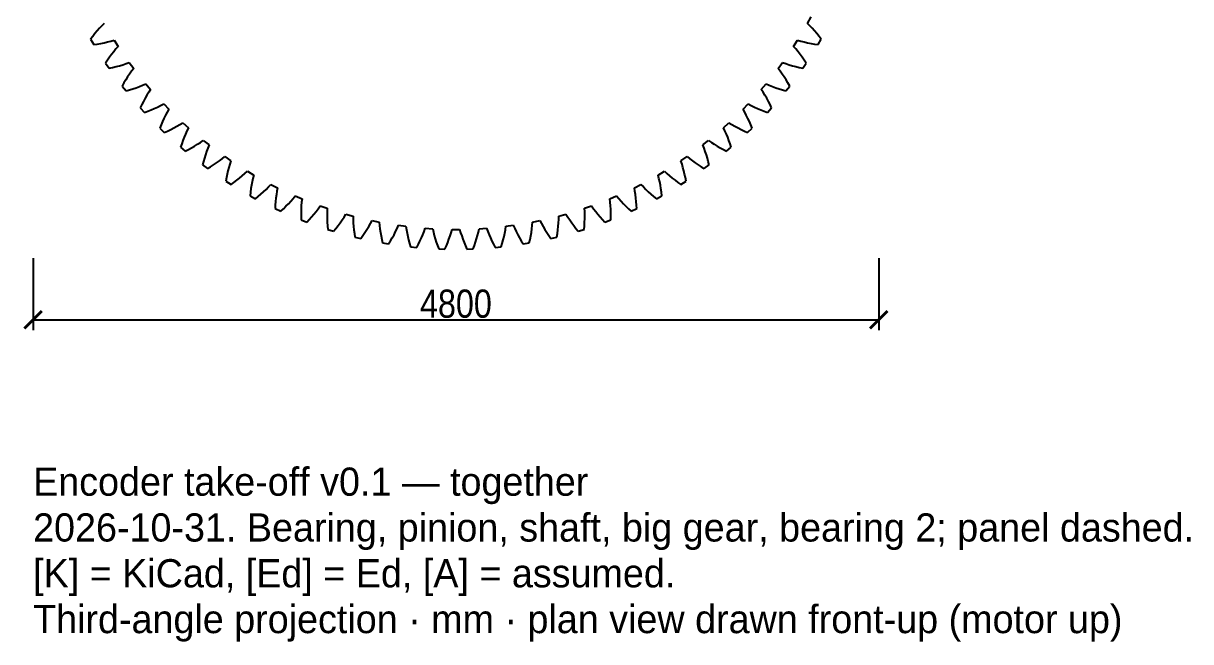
# Model space of a CAD drawing. Header units: millimetres. Extents: x -30 to 165, y -46 to 88.
# Drawn here: x -24.6 to 41.7, y -46.3 to -11.2 of the extents above; entities that cross this region are included whole.
import ezdxf

# ---------------------------------------------------------------- set-up
doc = ezdxf.new("R2010")
doc.units = ezdxf.units.MM
doc.linetypes.add('DASHED', pattern=[1.524, 1.27, -0.254])
for name, color, linetype in [('DIMS', 3, 'CONTINUOUS'), ('HIDDEN', 8, 'DASHED'), ('TEXT', 7, 'CONTINUOUS'), ('VISIBLE', 7, 'CONTINUOUS')]:
    doc.layers.add(name, color=color, linetype=linetype)
doc.styles.add('OpenSansCondensed-Light', font='OpenSansCondensed-Light.ttf')
doc.dimstyles.new('EZDXF', dxfattribs={"dimtxt": 0.25, "dimasz": 0.175, "dimexe": 0.375, "dimexo": 0.125, "dimgap": 0.1, "dimtad": 1, "dimlfac": 100, "dimzin": 12, "dimdsep": 46, "dimtxsty": 'OpenSansCondensed-Light', "dimblk": 'ARCHTICK', "dimcen": 2.5, "dimazin": 3, "dimtfac": 0.5, "dimtmove": 2, "dimatfit": 3})

# ---------------------------------------------------------------- blocks, each defined once
blk = doc.blocks.new('_ARCHTICK')
at = {"color": 0, "linetype": 'BYBLOCK', "const_width": 0.15}
blk.add_lwpolyline([(-0.5, -0.5), (0.5, 0.5)], dxfattribs=at)

msp = doc.modelspace()

# ---------------------------------------------------------------- linework, layer by layer
at = {"layer": 'HIDDEN'}
for points in [[(-19.95852, -11.17691), (-20.09575, -11.31546)], [(19.95852, -11.17691), (20.16025, -10.80878)], [(20.09575, -11.31546), (19.95852, -11.17691)], [(-20.61549, -11.91792), (-20.73864, -12.07927)], [(-20.4897, -11.76065), (-20.61549, -11.91792)], [(-20.3612, -11.60766), (-20.4897, -11.76065)], [(-20.22993, -11.45917), (-20.3612, -11.60766)], [(-20.09575, -11.31546), (-20.22993, -11.45917)], [(20.22993, -11.45917), (20.09575, -11.31546)], [(20.3612, -11.60766), (20.22993, -11.45917)], [(20.4897, -11.76065), (20.3612, -11.60766)], [(20.61549, -11.91792), (20.4897, -11.76065)], [(20.73864, -12.07927), (20.61549, -11.91792)], [(-20.73864, -12.07927), (-20.55953, -12.38167)], [(-20.55953, -12.38167), (-20.35885, -12.35121)], [(-20.35885, -12.35121), (-20.16048, -12.31648)], [(-20.16048, -12.31648), (-19.96456, -12.27733)], [(-19.96456, -12.27733), (-19.77125, -12.23357)], [(-19.77125, -12.23357), (-19.58074, -12.18497)], [(-19.58074, -12.18497), (-19.39329, -12.1312)], [(-19.39329, -12.1312), (-19.16741, -12.48503)], [(-19.16741, -12.48503), (-19.29509, -12.63244)], [(19.16741, -12.48503), (19.39329, -12.1312)], [(19.29509, -12.63244), (19.16741, -12.48503)], [(19.39329, -12.1312), (19.58074, -12.18497)], [(19.58074, -12.18497), (19.77125, -12.23357)], [(19.77125, -12.23357), (19.96456, -12.27733)], [(19.96456, -12.27733), (20.16048, -12.31648)], [(20.16048, -12.31648), (20.35885, -12.35121)], [(20.35885, -12.35121), (20.55953, -12.38167)], [(20.55953, -12.38167), (20.73864, -12.07927)], [(-19.65842, -13.10295), (-19.77342, -13.26827)], [(-19.54043, -12.94172), (-19.65842, -13.10295)], [(-19.41937, -12.78479), (-19.54043, -12.94172)], [(-19.29509, -12.63244), (-19.41937, -12.78479)], [(19.41937, -12.78479), (19.29509, -12.63244)], [(19.54043, -12.94172), (19.41937, -12.78479)], [(19.65842, -13.10295), (19.54043, -12.94172)], [(19.77342, -13.26827), (19.65842, -13.10295)], [(-19.77342, -13.26827), (-19.88552, -13.43748)], [(-19.88552, -13.43748), (-19.68661, -13.72725)], [(-19.68661, -13.72725), (-19.48841, -13.68345)], [(-19.48841, -13.68345), (-19.29281, -13.63555)], [(-19.29281, -13.63555), (-19.09994, -13.5834)], [(-19.09994, -13.5834), (-18.90999, -13.52682)], [(-18.90999, -13.52682), (-18.72315, -13.46561)], [(-18.72315, -13.46561), (-18.5397, -13.39944)], [(-18.5397, -13.39944), (-18.2907, -13.73739)], [(-18.40825, -13.893), (-18.52207, -14.05331)], [(-18.2907, -13.73739), (-18.40825, -13.893)], [(18.2907, -13.73739), (18.5397, -13.39944)], [(18.40825, -13.893), (18.2907, -13.73739)], [(18.52207, -14.05331), (18.40825, -13.893)], [(18.5397, -13.39944), (18.72315, -13.46561)], [(18.72315, -13.46561), (18.90999, -13.52682)], [(18.90999, -13.52682), (19.09994, -13.5834)], [(19.09994, -13.5834), (19.29281, -13.63555)], [(19.29281, -13.63555), (19.48841, -13.68345)], [(19.48841, -13.68345), (19.68661, -13.72725)], [(19.68661, -13.72725), (19.88552, -13.43748)], [(19.88552, -13.43748), (19.77342, -13.26827)], [(-18.84304, -14.55936), (-18.94359, -14.73568)], [(-18.73933, -14.38673), (-18.84304, -14.55936)], [(-18.63238, -14.21797), (-18.73933, -14.38673)], [(-18.52207, -14.05331), (-18.63238, -14.21797)], [(18.63238, -14.21797), (18.52207, -14.05331)], [(18.73933, -14.38673), (18.63238, -14.21797)], [(18.84304, -14.55936), (18.73933, -14.38673)], [(18.94359, -14.73568), (18.84304, -14.55936)], [(-18.94359, -14.73568), (-18.72577, -15.01151)], [(-18.72577, -15.01151), (-18.53094, -14.95458)], [(-18.53094, -14.95458), (-18.33897, -14.89372)], [(-18.33897, -14.89372), (-18.15002, -14.8288)], [(-18.15002, -14.8288), (-17.96426, -14.75966)], [(-17.96426, -14.75966), (-17.78194, -14.6861)], [(-17.78194, -14.6861), (-17.60332, -14.60783)], [(-17.60332, -14.60783), (-17.3323, -14.9284)], [(-17.43919, -15.09151), (-17.54205, -15.25906)], [(-17.3323, -14.9284), (-17.43919, -15.09151)], [(17.3323, -14.9284), (17.60332, -14.60783)], [(17.43919, -15.09151), (17.3323, -14.9284)], [(17.54205, -15.25906), (17.43919, -15.09151)], [(17.60332, -14.60783), (17.78194, -14.6861)], [(17.78194, -14.6861), (17.96426, -14.75966)], [(17.96426, -14.75966), (18.15002, -14.8288)], [(18.15002, -14.8288), (18.33897, -14.89372)], [(18.33897, -14.89372), (18.53094, -14.95458)], [(18.53094, -14.95458), (18.72577, -15.01151)], [(18.72577, -15.01151), (18.94359, -14.73568)], [(-17.82851, -15.78542), (-17.91705, -15.96807)], [(-17.73656, -15.60625), (-17.82851, -15.78542)], [(-17.64112, -15.43073), (-17.73656, -15.60625)], [(-17.54205, -15.25906), (-17.64112, -15.43073)], [(-16.93831, -15.92658), (-16.7613, -15.84101)], [(-16.7613, -15.84101), (-16.58831, -15.75099)], [(-16.58831, -15.75099), (-16.29649, -16.05273)], [(16.29649, -16.05273), (16.58831, -15.75099)], [(16.58831, -15.75099), (16.7613, -15.84101)], [(16.7613, -15.84101), (16.93831, -15.92658)], [(17.64112, -15.43073), (17.54205, -15.25906)], [(17.73656, -15.60625), (17.64112, -15.43073)], [(17.82851, -15.78542), (17.73656, -15.60625)], [(17.91705, -15.96807), (17.82851, -15.78542)], [(-17.91705, -15.96807), (-17.68129, -16.22874)], [(-17.68129, -16.22874), (-17.4907, -16.15891)], [(-17.4907, -16.15891), (-17.30323, -16.08537)], [(-17.30323, -16.08537), (-17.11903, -16.00797)], [(-17.11903, -16.00797), (-16.93831, -15.92658)], [(-16.48368, -16.39667), (-16.57106, -16.57457)], [(-16.39224, -16.22262), (-16.48368, -16.39667)], [(-16.29649, -16.05273), (-16.39224, -16.22262)], [(16.39224, -16.22262), (16.29649, -16.05273)], [(16.48368, -16.39667), (16.39224, -16.22262)], [(16.57106, -16.57457), (16.48368, -16.39667)], [(16.93831, -15.92658), (17.11903, -16.00797)], [(17.11903, -16.00797), (17.30323, -16.08537)], [(17.30323, -16.08537), (17.4907, -16.15891)], [(17.4907, -16.15891), (17.68129, -16.22874)], [(17.68129, -16.22874), (17.91705, -15.96807)], [(-16.73434, -16.94098), (-16.81049, -17.12914)], [(-16.81049, -17.12914), (-16.55785, -17.37348)], [(-16.65457, -16.75607), (-16.73434, -16.94098)], [(-16.57106, -16.57457), (-16.65457, -16.75607)], [(-16.37235, -17.29108), (-16.1902, -17.20517)], [(-16.1902, -17.20517), (-16.01159, -17.11565)], [(-16.01159, -17.11565), (-15.83671, -17.02237)], [(-15.83671, -17.02237), (-15.66581, -16.92517)], [(-15.66581, -16.92517), (-15.49922, -16.82379)], [(-15.49922, -16.82379), (-15.18789, -17.10537)], [(-15.18789, -17.10537), (-15.27209, -17.28127)], [(15.18789, -17.10537), (15.49922, -16.82379)], [(15.27209, -17.28127), (15.18789, -17.10537)], [(15.49922, -16.82379), (15.66581, -16.92517)], [(15.66581, -16.92517), (15.83671, -17.02237)], [(15.83671, -17.02237), (16.01159, -17.11565)], [(16.01159, -17.11565), (16.1902, -17.20517)], [(16.1902, -17.20517), (16.37235, -17.29108)], [(16.55785, -17.37348), (16.81049, -17.12914)], [(16.65457, -16.75607), (16.57106, -16.57457)], [(16.73434, -16.94098), (16.65457, -16.75607)], [(16.81049, -17.12914), (16.73434, -16.94098)], [(-16.55785, -17.37348), (-16.37235, -17.29108)], [(-15.4982, -17.83106), (-15.56544, -18.02088)], [(-15.427, -17.64438), (-15.4982, -17.83106)], [(-15.3517, -17.46104), (-15.427, -17.64438)], [(-15.27209, -17.28127), (-15.3517, -17.46104)], [(-14.50035, -17.93373), (-14.3409, -17.82145)], [(-14.3409, -17.82145), (-14.01146, -18.08161)], [(14.01146, -18.08161), (14.3409, -17.82145)], [(14.3409, -17.82145), (14.50035, -17.93373)], [(15.3517, -17.46104), (15.27209, -17.28127)], [(15.427, -17.64438), (15.3517, -17.46104)], [(15.4982, -17.83106), (15.427, -17.64438)], [(15.56544, -18.02088), (15.4982, -17.83106)], [(16.37235, -17.29108), (16.55785, -17.37348)], [(-15.56544, -18.02088), (-15.62885, -18.2137)], [(-15.62885, -18.2137), (-15.36045, -18.44062)], [(-15.36045, -18.44062), (-15.18087, -18.34602)], [(-15.18087, -18.34602), (-15.00487, -18.24814)], [(-15.00487, -18.24814), (-14.83263, -18.14688)], [(-14.83263, -18.14688), (-14.66437, -18.04214)], [(-14.66437, -18.04214), (-14.50035, -17.93373)], [(-14.15115, -18.44743), (-14.21404, -18.63539)], [(-14.08372, -18.26274), (-14.15115, -18.44743)], [(-14.01146, -18.08161), (-14.08372, -18.26274)], [(14.08372, -18.26274), (14.01146, -18.08161)], [(14.15115, -18.44743), (14.08372, -18.26274)], [(14.21404, -18.63539), (14.15115, -18.44743)], [(14.50035, -17.93373), (14.66437, -18.04214)], [(14.66437, -18.04214), (14.83263, -18.14688)], [(14.83263, -18.14688), (15.00487, -18.24814)], [(15.00487, -18.24814), (15.18087, -18.34602)], [(15.18087, -18.34602), (15.36045, -18.44062)], [(15.36045, -18.44062), (15.62885, -18.2137)], [(15.62885, -18.2137), (15.56544, -18.02088)], [(-14.32702, -19.0203), (-14.37741, -19.21692)], [(-14.2726, -18.8264), (-14.32702, -19.0203)], [(-14.21404, -18.63539), (-14.2726, -18.8264)], [(-13.92159, -19.31902), (-13.75252, -19.2096)], [(-13.75252, -19.2096), (-13.58743, -19.09707)], [(-13.58743, -19.09707), (-13.42654, -18.98132)], [(-13.42654, -18.98132), (-13.27013, -18.8622)], [(-13.27013, -18.8622), (-13.11853, -18.73952)], [(-13.11853, -18.73952), (-12.77246, -18.97709)], [(-12.83245, -19.16265), (-12.88739, -19.35142)], [(-12.77246, -18.97709), (-12.83245, -19.16265)], [(12.77246, -18.97709), (13.11853, -18.73952)], [(12.83245, -19.16265), (12.77246, -18.97709)], [(12.88739, -19.35142), (12.83245, -19.16265)], [(13.11853, -18.73952), (13.27013, -18.8622)], [(13.27013, -18.8622), (13.42654, -18.98132)], [(13.42654, -18.98132), (13.58743, -19.09707)], [(13.58743, -19.09707), (13.75252, -19.2096)], [(13.75252, -19.2096), (13.92159, -19.31902)], [(14.2726, -18.8264), (14.21404, -18.63539)], [(14.32702, -19.0203), (14.2726, -18.8264)], [(14.37741, -19.21692), (14.32702, -19.0203)], [(-14.37741, -19.21692), (-14.09445, -19.42541)], [(-14.09445, -19.42541), (-13.92159, -19.31902)], [(-12.98327, -19.73767), (-13.02461, -19.93476)], [(-12.93759, -19.54316), (-12.98327, -19.73767)], [(-12.88739, -19.35142), (-12.93759, -19.54316)], [(-12.28155, -19.96196), (-12.12875, -19.83572)], [(-12.12875, -19.83572), (-11.98064, -19.70643)], [(-11.98064, -19.70643), (-11.83758, -19.5739)], [(-11.83758, -19.5739), (-11.4764, -19.78782)], [(-11.4764, -19.78782), (-11.52387, -19.97697)], [(11.4764, -19.78782), (11.83758, -19.5739)], [(11.52387, -19.97697), (11.4764, -19.78782)], [(11.83758, -19.5739), (11.98064, -19.70643)], [(11.98064, -19.70643), (12.12875, -19.83572)], [(12.12875, -19.83572), (12.28155, -19.96196)], [(12.93759, -19.54316), (12.88739, -19.35142)], [(12.98327, -19.73767), (12.93759, -19.54316)], [(13.02461, -19.93476), (12.98327, -19.73767)], [(13.92159, -19.31902), (14.09445, -19.42541)], [(14.09445, -19.42541), (14.37741, -19.21692)], [(-13.02461, -19.93476), (-13.06176, -20.13431)], [(-13.06176, -20.13431), (-12.76551, -20.32343)], [(-12.76551, -20.32343), (-12.60013, -20.20574)], [(-12.60013, -20.20574), (-12.43875, -20.08527)], [(-12.43875, -20.08527), (-12.28155, -19.96196)], [(-11.60336, -20.36366), (-11.63594, -20.56078)], [(-11.56608, -20.16899), (-11.60336, -20.36366)], [(-11.52387, -19.97697), (-11.56608, -20.16899)], [(-10.77678, -20.60154), (-10.63764, -20.46264)], [(-10.63764, -20.46264), (-10.50375, -20.32085)], [(-10.50375, -20.32085), (-10.12909, -20.51017)], [(-10.12909, -20.51017), (-10.16382, -20.70207)], [(10.12909, -20.51017), (10.50375, -20.32085)], [(10.16382, -20.70207), (10.12909, -20.51017)], [(10.50375, -20.32085), (10.63764, -20.46264)], [(10.63764, -20.46264), (10.77678, -20.60154)], [(11.56608, -20.16899), (11.52387, -19.97697)], [(11.60336, -20.36366), (11.56608, -20.16899)], [(11.63594, -20.56078), (11.60336, -20.36366)], [(12.28155, -19.96196), (12.43875, -20.08527)], [(12.43875, -20.08527), (12.60013, -20.20574)], [(12.60013, -20.20574), (12.76551, -20.32343)], [(12.76551, -20.32343), (13.06176, -20.13431)], [(13.06176, -20.13431), (13.02461, -19.93476)], [(-11.66403, -20.76019), (-11.68776, -20.96178)], [(-11.68776, -20.96178), (-11.37954, -21.13069)], [(-11.63594, -20.56078), (-11.66403, -20.76019)], [(-11.37954, -21.13069), (-11.2224, -21.00221)], [(-11.2224, -21.00221), (-11.06942, -20.87124)], [(-11.06942, -20.87124), (-10.92081, -20.7377)], [(-10.92081, -20.7377), (-10.77678, -20.60154)], [(-10.2173, -21.0932), (-10.23665, -21.29206)], [(-10.19311, -20.89648), (-10.2173, -21.0932)], [(-10.16382, -20.70207), (-10.19311, -20.89648)], [(-9.37669, -21.27534), (-9.24713, -21.12746)], [(-9.24713, -21.12746), (-9.12301, -20.97704)], [(-9.12301, -20.97704), (-8.73655, -21.14092)], [(-8.73655, -21.14092), (-8.75838, -21.33471)], [(8.73655, -21.14092), (9.12301, -20.97704)], [(8.75838, -21.33471), (8.73655, -21.14092)], [(9.12301, -20.97704), (9.24713, -21.12746)], [(9.24713, -21.12746), (9.37669, -21.27534)], [(10.19311, -20.89648), (10.16382, -20.70207)], [(10.2173, -21.0932), (10.19311, -20.89648)], [(10.23665, -21.29206), (10.2173, -21.0932)], [(10.77678, -20.60154), (10.92081, -20.7377)], [(10.92081, -20.7377), (11.06942, -20.87124)], [(11.06942, -20.87124), (11.2224, -21.00221)], [(11.2224, -21.00221), (11.37954, -21.13069)], [(11.37954, -21.13069), (11.68776, -20.96178)], [(11.66403, -20.76019), (11.63594, -20.56078)], [(11.68776, -20.96178), (11.66403, -20.76019)], [(-10.25135, -21.4929), (-10.26157, -21.69563)], [(-10.26157, -21.69563), (-9.94276, -21.84357)], [(-10.23665, -21.29206), (-10.25135, -21.4929)], [(-9.94276, -21.84357), (-9.79455, -21.70489)], [(-9.79455, -21.70489), (-9.65066, -21.56398)], [(-9.65066, -21.56398), (-9.51129, -21.42082)], [(-9.51129, -21.42082), (-9.37669, -21.27534)], [(-8.78562, -21.72854), (-8.79164, -21.92824)], [(-8.77462, -21.53064), (-8.78562, -21.72854)], [(-8.75838, -21.33471), (-8.77462, -21.53064)], [(-8.0593, -22.00827), (-7.93471, -21.85413)], [(-7.93471, -21.85413), (-7.81532, -21.69792)], [(-7.81532, -21.69792), (-7.70153, -21.53955)], [(-7.70153, -21.53955), (-7.30498, -21.67724)], [(-7.30498, -21.67724), (-7.31382, -21.87206)], [(7.30498, -21.67724), (7.70153, -21.53955)], [(7.31382, -21.87206), (7.30498, -21.67724)], [(7.70153, -21.53955), (7.81532, -21.69792)], [(7.81532, -21.69792), (7.93471, -21.85413)], [(7.93471, -21.85413), (8.0593, -22.00827)], [(8.77462, -21.53064), (8.75838, -21.33471)], [(8.78562, -21.72854), (8.77462, -21.53064)], [(8.79164, -21.92824), (8.78562, -21.72854)], [(9.37669, -21.27534), (9.51129, -21.42082)], [(9.51129, -21.42082), (9.65066, -21.56398)], [(9.65066, -21.56398), (9.79455, -21.70489)], [(9.79455, -21.70489), (9.94276, -21.84357)], [(9.94276, -21.84357), (10.26157, -21.69563)], [(10.25135, -21.4929), (10.23665, -21.29206)], [(10.26157, -21.69563), (10.25135, -21.4929)], [(-8.79164, -21.92824), (-8.79289, -22.12962)], [(-8.79289, -22.12962), (-8.78955, -22.33257)], [(-8.78955, -22.33257), (-8.46156, -22.45889)], [(-8.46156, -22.45889), (-8.32295, -22.31062)], [(-8.32295, -22.31062), (-8.18879, -22.16042)], [(-8.18879, -22.16042), (-8.0593, -22.00827)], [(-7.31382, -21.87206), (-7.31694, -22.06864)], [(-7.31694, -22.06864), (-7.31469, -22.26683)], [(-7.31469, -22.26683), (-7.30736, -22.46649)], [(-7.30736, -22.46649), (-7.29516, -22.66751)], [(-6.69035, -22.65789), (-6.57131, -22.49743)], [(-6.57131, -22.49743), (-6.4573, -22.3353)], [(-6.4573, -22.3353), (-6.34861, -22.17147)], [(-6.34861, -22.17147), (-6.24564, -22.00585)], [(-6.24564, -22.00585), (-5.84079, -22.11675)], [(-5.84079, -22.11675), (-5.8366, -22.31172)], [(-5.8366, -22.31172), (-5.82657, -22.50808)], [(-5.82657, -22.50808), (-5.8111, -22.70567)], [(-4.85354, -22.546), (-4.76187, -22.37387)], [(-4.76187, -22.37387), (-4.35051, -22.45749)], [(-4.35051, -22.45749), (-4.3333, -22.65174)], [(4.3333, -22.65174), (4.35051, -22.45749)], [(4.35051, -22.45749), (4.76187, -22.37387)], [(4.76187, -22.37387), (4.85354, -22.546)], [(5.8111, -22.70567), (5.82657, -22.50808)], [(5.82657, -22.50808), (5.8366, -22.31172)], [(5.8366, -22.31172), (5.84079, -22.11675)], [(5.84079, -22.11675), (6.24564, -22.00585)], [(6.24564, -22.00585), (6.34861, -22.17147)], [(6.34861, -22.17147), (6.4573, -22.3353)], [(6.4573, -22.3353), (6.57131, -22.49743)], [(6.57131, -22.49743), (6.69035, -22.65789)], [(7.29516, -22.66751), (7.30736, -22.46649)], [(7.30736, -22.46649), (7.31469, -22.26683)], [(7.31694, -22.06864), (7.31382, -21.87206)], [(7.31469, -22.26683), (7.31694, -22.06864)], [(8.0593, -22.00827), (8.18879, -22.16042)], [(8.18879, -22.16042), (8.32295, -22.31062)], [(8.32295, -22.31062), (8.46156, -22.45889)], [(8.46156, -22.45889), (8.78955, -22.33257)], [(8.78955, -22.33257), (8.79289, -22.12962)], [(8.79289, -22.12962), (8.79164, -21.92824)], [(-7.29516, -22.66751), (-7.27827, -22.86978)], [(-7.27827, -22.86978), (-6.94258, -22.97391)], [(-6.94258, -22.97391), (-6.81418, -22.81671)], [(-6.81418, -22.81671), (-6.69035, -22.65789)], [(-5.8111, -22.70567), (-5.79045, -22.9044)], [(-5.79045, -22.9044), (-5.76485, -23.10415)], [(-5.76485, -23.10415), (-5.73448, -23.30484)], [(-5.27497, -23.22089), (-5.16203, -23.05415)], [(-5.16203, -23.05415), (-5.05398, -22.8861)], [(-5.05398, -22.8861), (-4.95104, -22.71673)], [(-4.95104, -22.71673), (-4.85354, -22.546)], [(-4.3333, -22.65174), (-4.31019, -22.84699)], [(-4.31019, -22.84699), (-4.28155, -23.04311)], [(-4.28155, -23.04311), (-4.24767, -23.24001)], [(-3.61066, -23.34746), (-3.51407, -23.17256)], [(-3.51407, -23.17256), (-3.42268, -22.99669)], [(-3.42268, -22.99669), (-3.3368, -22.81983)], [(-3.3368, -22.81983), (-3.25682, -22.64197)], [(-3.25682, -22.64197), (-2.8408, -22.69792)], [(-2.8408, -22.69792), (-2.81066, -22.89059)], [(-2.81066, -22.89059), (-2.77455, -23.08385)], [(-2.77455, -23.08385), (-2.73288, -23.27762)], [(-1.95846, -23.35553), (-1.87902, -23.17395)], [(-1.87902, -23.17395), (-1.80515, -22.99175)], [(-1.80515, -22.99175), (-1.73724, -22.80894)], [(-1.73724, -22.80894), (-1.3184, -22.83698)], [(-1.3184, -22.83698), (-1.27546, -23.0272)], [(-1.27546, -23.0272), (-1.22653, -23.21763)], [(-0.32698, -23.2477), (-0.26544, -23.06097)], [(-0.26544, -23.06097), (-0.20989, -22.87404)], [(-0.20989, -22.87404), (0.20989, -22.87404)], [(0.20989, -22.87404), (0.26544, -23.06097)], [(0.26544, -23.06097), (0.32698, -23.2477)], [(1.22653, -23.21763), (1.27546, -23.0272)], [(1.27546, -23.0272), (1.3184, -22.83698)], [(1.3184, -22.83698), (1.73724, -22.80894)], [(1.73724, -22.80894), (1.80515, -22.99175)], [(1.80515, -22.99175), (1.87902, -23.17395)], [(1.87902, -23.17395), (1.95846, -23.35553)], [(2.73288, -23.27762), (2.77455, -23.08385)], [(2.77455, -23.08385), (2.81066, -22.89059)], [(2.81066, -22.89059), (2.8408, -22.69792)], [(2.8408, -22.69792), (3.25682, -22.64197)], [(3.25682, -22.64197), (3.3368, -22.81983)], [(3.3368, -22.81983), (3.42268, -22.99669)], [(3.42268, -22.99669), (3.51407, -23.17256)], [(3.51407, -23.17256), (3.61066, -23.34746)], [(4.24767, -23.24001), (4.28155, -23.04311)], [(4.28155, -23.04311), (4.31019, -22.84699)], [(4.31019, -22.84699), (4.3333, -22.65174)], [(4.85354, -22.546), (4.95104, -22.71673)], [(4.95104, -22.71673), (5.05398, -22.8861)], [(5.05398, -22.8861), (5.16203, -23.05415)], [(5.16203, -23.05415), (5.27497, -23.22089)], [(5.73448, -23.30484), (5.76485, -23.10415)], [(5.76485, -23.10415), (5.79045, -22.9044)], [(5.79045, -22.9044), (5.8111, -22.70567)], [(6.69035, -22.65789), (6.81418, -22.81671)], [(6.81418, -22.81671), (6.94258, -22.97391)], [(6.94258, -22.97391), (7.27827, -22.86978)], [(7.27827, -22.86978), (7.29516, -22.66751)], [(-5.73448, -23.30484), (-5.39259, -23.38632)], [(-5.39259, -23.38632), (-5.27497, -23.22089)], [(-4.24767, -23.24001), (-4.20879, -23.4376)], [(-4.20879, -23.4376), (-4.16508, -23.63582)], [(-4.16508, -23.63582), (-3.81851, -23.69428)], [(-3.81851, -23.69428), (-3.71221, -23.52137)], [(-3.71221, -23.52137), (-3.61066, -23.34746)], [(-2.73288, -23.27762), (-2.68592, -23.47182)], [(-2.68592, -23.47182), (-2.63393, -23.66638)], [(-2.63393, -23.66638), (-2.57708, -23.86124)], [(-2.22738, -23.89642), (-2.13286, -23.71679)], [(-2.13286, -23.71679), (-2.04316, -23.53649)], [(-2.04316, -23.53649), (-1.95846, -23.35553)], [(-1.22653, -23.21763), (-1.172, -23.40818)], [(-1.172, -23.40818), (-1.11218, -23.59881)], [(-1.11218, -23.59881), (-1.04731, -23.78946)], [(-1.04731, -23.78946), (-0.97757, -23.98008)], [(-0.6263, -23.99183), (-0.54399, -23.80629)], [(-0.54399, -23.80629), (-0.46653, -23.62039)], [(-0.46653, -23.62039), (-0.39411, -23.43419)], [(-0.39411, -23.43419), (-0.32698, -23.2477)], [(0.32698, -23.2477), (0.39411, -23.43419)], [(0.39411, -23.43419), (0.46653, -23.62039)], [(0.46653, -23.62039), (0.54399, -23.80629)], [(0.54399, -23.80629), (0.6263, -23.99183)], [(0.97757, -23.98008), (1.04731, -23.78946)], [(1.04731, -23.78946), (1.11218, -23.59881)], [(1.11218, -23.59881), (1.172, -23.40818)], [(1.172, -23.40818), (1.22653, -23.21763)], [(1.95846, -23.35553), (2.04316, -23.53649)], [(2.04316, -23.53649), (2.13286, -23.71679)], [(2.13286, -23.71679), (2.22738, -23.89642)], [(2.57708, -23.86124), (2.63393, -23.66638)], [(2.63393, -23.66638), (2.68592, -23.47182)], [(2.68592, -23.47182), (2.73288, -23.27762)], [(3.61066, -23.34746), (3.71221, -23.52137)], [(3.71221, -23.52137), (3.81851, -23.69428)], [(3.81851, -23.69428), (4.16508, -23.63582)], [(4.16508, -23.63582), (4.20879, -23.4376)], [(4.20879, -23.4376), (4.24767, -23.24001)], [(5.27497, -23.22089), (5.39259, -23.38632)], [(5.39259, -23.38632), (5.73448, -23.30484)], [(-2.57708, -23.86124), (-2.22738, -23.89642)], [(-0.97757, -23.98008), (-0.6263, -23.99183)], [(0.6263, -23.99183), (0.97757, -23.98008)], [(2.22738, -23.89642), (2.57708, -23.86124)]]:
    msp.add_lwpolyline(points, dxfattribs=at)
at = {"layer": 'VISIBLE'}
for points in [[(-19.95852, -11.17691), (-20.09575, -11.31546)], [(19.95852, -11.17691), (20.16025, -10.80878)], [(20.09575, -11.31546), (19.95852, -11.17691)], [(-20.61549, -11.91792), (-20.73864, -12.07927)], [(-20.4897, -11.76065), (-20.61549, -11.91792)], [(-20.3612, -11.60766), (-20.4897, -11.76065)], [(-20.22993, -11.45917), (-20.3612, -11.60766)], [(-20.09575, -11.31546), (-20.22993, -11.45917)], [(20.22993, -11.45917), (20.09575, -11.31546)], [(20.3612, -11.60766), (20.22993, -11.45917)], [(20.4897, -11.76065), (20.3612, -11.60766)], [(20.61549, -11.91792), (20.4897, -11.76065)], [(20.73864, -12.07927), (20.61549, -11.91792)], [(-20.73864, -12.07927), (-20.55953, -12.38167)], [(-20.55953, -12.38167), (-20.35885, -12.35121)], [(-20.35885, -12.35121), (-20.16048, -12.31648)], [(-20.16048, -12.31648), (-19.96456, -12.27733)], [(-19.96456, -12.27733), (-19.77125, -12.23357)], [(-19.77125, -12.23357), (-19.58074, -12.18497)], [(-19.58074, -12.18497), (-19.39329, -12.1312)], [(-19.39329, -12.1312), (-19.16741, -12.48503)], [(-19.16741, -12.48503), (-19.29509, -12.63244)], [(19.16741, -12.48503), (19.39329, -12.1312)], [(19.29509, -12.63244), (19.16741, -12.48503)], [(19.39329, -12.1312), (19.58074, -12.18497)], [(19.58074, -12.18497), (19.77125, -12.23357)], [(19.77125, -12.23357), (19.96456, -12.27733)], [(19.96456, -12.27733), (20.16048, -12.31648)], [(20.16048, -12.31648), (20.35885, -12.35121)], [(20.35885, -12.35121), (20.55953, -12.38167)], [(20.55953, -12.38167), (20.73864, -12.07927)], [(-19.65842, -13.10295), (-19.77342, -13.26827)], [(-19.54043, -12.94172), (-19.65842, -13.10295)], [(-19.41937, -12.78479), (-19.54043, -12.94172)], [(-19.29509, -12.63244), (-19.41937, -12.78479)], [(19.41937, -12.78479), (19.29509, -12.63244)], [(19.54043, -12.94172), (19.41937, -12.78479)], [(19.65842, -13.10295), (19.54043, -12.94172)], [(19.77342, -13.26827), (19.65842, -13.10295)], [(-19.77342, -13.26827), (-19.88552, -13.43748)], [(-19.88552, -13.43748), (-19.68661, -13.72725)], [(-19.68661, -13.72725), (-19.48841, -13.68345)], [(-19.48841, -13.68345), (-19.29281, -13.63555)], [(-19.29281, -13.63555), (-19.09994, -13.5834)], [(-19.09994, -13.5834), (-18.90999, -13.52682)], [(-18.90999, -13.52682), (-18.72315, -13.46561)], [(-18.72315, -13.46561), (-18.5397, -13.39944)], [(-18.5397, -13.39944), (-18.2907, -13.73739)], [(-18.40825, -13.893), (-18.52207, -14.05331)], [(-18.2907, -13.73739), (-18.40825, -13.893)], [(18.2907, -13.73739), (18.5397, -13.39944)], [(18.40825, -13.893), (18.2907, -13.73739)], [(18.52207, -14.05331), (18.40825, -13.893)], [(18.5397, -13.39944), (18.72315, -13.46561)], [(18.72315, -13.46561), (18.90999, -13.52682)], [(18.90999, -13.52682), (19.09994, -13.5834)], [(19.09994, -13.5834), (19.29281, -13.63555)], [(19.29281, -13.63555), (19.48841, -13.68345)], [(19.48841, -13.68345), (19.68661, -13.72725)], [(19.68661, -13.72725), (19.88552, -13.43748)], [(19.88552, -13.43748), (19.77342, -13.26827)], [(-18.84304, -14.55936), (-18.94359, -14.73568)], [(-18.73933, -14.38673), (-18.84304, -14.55936)], [(-18.63238, -14.21797), (-18.73933, -14.38673)], [(-18.52207, -14.05331), (-18.63238, -14.21797)], [(18.63238, -14.21797), (18.52207, -14.05331)], [(18.73933, -14.38673), (18.63238, -14.21797)], [(18.84304, -14.55936), (18.73933, -14.38673)], [(18.94359, -14.73568), (18.84304, -14.55936)], [(-18.94359, -14.73568), (-18.72577, -15.01151)], [(-18.72577, -15.01151), (-18.53094, -14.95458)], [(-18.53094, -14.95458), (-18.33897, -14.89372)], [(-18.33897, -14.89372), (-18.15002, -14.8288)], [(-18.15002, -14.8288), (-17.96426, -14.75966)], [(-17.96426, -14.75966), (-17.78194, -14.6861)], [(-17.78194, -14.6861), (-17.60332, -14.60783)], [(-17.60332, -14.60783), (-17.3323, -14.9284)], [(-17.43919, -15.09151), (-17.54205, -15.25906)], [(-17.3323, -14.9284), (-17.43919, -15.09151)], [(17.3323, -14.9284), (17.60332, -14.60783)], [(17.43919, -15.09151), (17.3323, -14.9284)], [(17.54205, -15.25906), (17.43919, -15.09151)], [(17.60332, -14.60783), (17.78194, -14.6861)], [(17.78194, -14.6861), (17.96426, -14.75966)], [(17.96426, -14.75966), (18.15002, -14.8288)], [(18.15002, -14.8288), (18.33897, -14.89372)], [(18.33897, -14.89372), (18.53094, -14.95458)], [(18.53094, -14.95458), (18.72577, -15.01151)], [(18.72577, -15.01151), (18.94359, -14.73568)], [(-17.82851, -15.78542), (-17.91705, -15.96807)], [(-17.73656, -15.60625), (-17.82851, -15.78542)], [(-17.64112, -15.43073), (-17.73656, -15.60625)], [(-17.54205, -15.25906), (-17.64112, -15.43073)], [(-16.93831, -15.92658), (-16.7613, -15.84101)], [(-16.7613, -15.84101), (-16.58831, -15.75099)], [(-16.58831, -15.75099), (-16.29649, -16.05273)], [(16.29649, -16.05273), (16.58831, -15.75099)], [(16.58831, -15.75099), (16.7613, -15.84101)], [(16.7613, -15.84101), (16.93831, -15.92658)], [(17.64112, -15.43073), (17.54205, -15.25906)], [(17.73656, -15.60625), (17.64112, -15.43073)], [(17.82851, -15.78542), (17.73656, -15.60625)], [(17.91705, -15.96807), (17.82851, -15.78542)], [(-17.91705, -15.96807), (-17.68129, -16.22874)], [(-17.68129, -16.22874), (-17.4907, -16.15891)], [(-17.4907, -16.15891), (-17.30323, -16.08537)], [(-17.30323, -16.08537), (-17.11903, -16.00797)], [(-17.11903, -16.00797), (-16.93831, -15.92658)], [(-16.48368, -16.39667), (-16.57106, -16.57457)], [(-16.39224, -16.22262), (-16.48368, -16.39667)], [(-16.29649, -16.05273), (-16.39224, -16.22262)], [(16.39224, -16.22262), (16.29649, -16.05273)], [(16.48368, -16.39667), (16.39224, -16.22262)], [(16.57106, -16.57457), (16.48368, -16.39667)], [(16.93831, -15.92658), (17.11903, -16.00797)], [(17.11903, -16.00797), (17.30323, -16.08537)], [(17.30323, -16.08537), (17.4907, -16.15891)], [(17.4907, -16.15891), (17.68129, -16.22874)], [(17.68129, -16.22874), (17.91705, -15.96807)], [(-16.73434, -16.94098), (-16.81049, -17.12914)], [(-16.81049, -17.12914), (-16.55785, -17.37348)], [(-16.65457, -16.75607), (-16.73434, -16.94098)], [(-16.57106, -16.57457), (-16.65457, -16.75607)], [(-16.37235, -17.29108), (-16.1902, -17.20517)], [(-16.1902, -17.20517), (-16.01159, -17.11565)], [(-16.01159, -17.11565), (-15.83671, -17.02237)], [(-15.83671, -17.02237), (-15.66581, -16.92517)], [(-15.66581, -16.92517), (-15.49922, -16.82379)], [(-15.49922, -16.82379), (-15.18789, -17.10537)], [(-15.18789, -17.10537), (-15.27209, -17.28127)], [(15.18789, -17.10537), (15.49922, -16.82379)], [(15.27209, -17.28127), (15.18789, -17.10537)], [(15.49922, -16.82379), (15.66581, -16.92517)], [(15.66581, -16.92517), (15.83671, -17.02237)], [(15.83671, -17.02237), (16.01159, -17.11565)], [(16.01159, -17.11565), (16.1902, -17.20517)], [(16.1902, -17.20517), (16.37235, -17.29108)], [(16.55785, -17.37348), (16.81049, -17.12914)], [(16.65457, -16.75607), (16.57106, -16.57457)], [(16.73434, -16.94098), (16.65457, -16.75607)], [(16.81049, -17.12914), (16.73434, -16.94098)], [(-16.55785, -17.37348), (-16.37235, -17.29108)], [(-15.4982, -17.83106), (-15.56544, -18.02088)], [(-15.427, -17.64438), (-15.4982, -17.83106)], [(-15.3517, -17.46104), (-15.427, -17.64438)], [(-15.27209, -17.28127), (-15.3517, -17.46104)], [(-14.50035, -17.93373), (-14.3409, -17.82145)], [(-14.3409, -17.82145), (-14.01146, -18.08161)], [(14.01146, -18.08161), (14.3409, -17.82145)], [(14.3409, -17.82145), (14.50035, -17.93373)], [(15.3517, -17.46104), (15.27209, -17.28127)], [(15.427, -17.64438), (15.3517, -17.46104)], [(15.4982, -17.83106), (15.427, -17.64438)], [(15.56544, -18.02088), (15.4982, -17.83106)], [(16.37235, -17.29108), (16.55785, -17.37348)], [(-15.56544, -18.02088), (-15.62885, -18.2137)], [(-15.62885, -18.2137), (-15.36045, -18.44062)], [(-15.36045, -18.44062), (-15.18087, -18.34602)], [(-15.18087, -18.34602), (-15.00487, -18.24814)], [(-15.00487, -18.24814), (-14.83263, -18.14688)], [(-14.83263, -18.14688), (-14.66437, -18.04214)], [(-14.66437, -18.04214), (-14.50035, -17.93373)], [(-14.15115, -18.44743), (-14.21404, -18.63539)], [(-14.08372, -18.26274), (-14.15115, -18.44743)], [(-14.01146, -18.08161), (-14.08372, -18.26274)], [(14.08372, -18.26274), (14.01146, -18.08161)], [(14.15115, -18.44743), (14.08372, -18.26274)], [(14.21404, -18.63539), (14.15115, -18.44743)], [(14.50035, -17.93373), (14.66437, -18.04214)], [(14.66437, -18.04214), (14.83263, -18.14688)], [(14.83263, -18.14688), (15.00487, -18.24814)], [(15.00487, -18.24814), (15.18087, -18.34602)], [(15.18087, -18.34602), (15.36045, -18.44062)], [(15.36045, -18.44062), (15.62885, -18.2137)], [(15.62885, -18.2137), (15.56544, -18.02088)], [(-14.32702, -19.0203), (-14.37741, -19.21692)], [(-14.2726, -18.8264), (-14.32702, -19.0203)], [(-14.21404, -18.63539), (-14.2726, -18.8264)], [(-13.92159, -19.31902), (-13.75252, -19.2096)], [(-13.75252, -19.2096), (-13.58743, -19.09707)], [(-13.58743, -19.09707), (-13.42654, -18.98132)], [(-13.42654, -18.98132), (-13.27013, -18.8622)], [(-13.27013, -18.8622), (-13.11853, -18.73952)], [(-13.11853, -18.73952), (-12.77246, -18.97709)], [(-12.83245, -19.16265), (-12.88739, -19.35142)], [(-12.77246, -18.97709), (-12.83245, -19.16265)], [(12.77246, -18.97709), (13.11853, -18.73952)], [(12.83245, -19.16265), (12.77246, -18.97709)], [(12.88739, -19.35142), (12.83245, -19.16265)], [(13.11853, -18.73952), (13.27013, -18.8622)], [(13.27013, -18.8622), (13.42654, -18.98132)], [(13.42654, -18.98132), (13.58743, -19.09707)], [(13.58743, -19.09707), (13.75252, -19.2096)], [(13.75252, -19.2096), (13.92159, -19.31902)], [(14.2726, -18.8264), (14.21404, -18.63539)], [(14.32702, -19.0203), (14.2726, -18.8264)], [(14.37741, -19.21692), (14.32702, -19.0203)], [(-14.37741, -19.21692), (-14.09445, -19.42541)], [(-14.09445, -19.42541), (-13.92159, -19.31902)], [(-12.98327, -19.73767), (-13.02461, -19.93476)], [(-12.93759, -19.54316), (-12.98327, -19.73767)], [(-12.88739, -19.35142), (-12.93759, -19.54316)], [(-12.28155, -19.96196), (-12.12875, -19.83572)], [(-12.12875, -19.83572), (-11.98064, -19.70643)], [(-11.98064, -19.70643), (-11.83758, -19.5739)], [(-11.83758, -19.5739), (-11.4764, -19.78782)], [(-11.4764, -19.78782), (-11.52387, -19.97697)], [(11.4764, -19.78782), (11.83758, -19.5739)], [(11.52387, -19.97697), (11.4764, -19.78782)], [(11.83758, -19.5739), (11.98064, -19.70643)], [(11.98064, -19.70643), (12.12875, -19.83572)], [(12.12875, -19.83572), (12.28155, -19.96196)], [(12.93759, -19.54316), (12.88739, -19.35142)], [(12.98327, -19.73767), (12.93759, -19.54316)], [(13.02461, -19.93476), (12.98327, -19.73767)], [(13.92159, -19.31902), (14.09445, -19.42541)], [(14.09445, -19.42541), (14.37741, -19.21692)], [(-13.02461, -19.93476), (-13.06176, -20.13431)], [(-13.06176, -20.13431), (-12.76551, -20.32343)], [(-12.76551, -20.32343), (-12.60013, -20.20574)], [(-12.60013, -20.20574), (-12.43875, -20.08527)], [(-12.43875, -20.08527), (-12.28155, -19.96196)], [(-11.60336, -20.36366), (-11.63594, -20.56078)], [(-11.56608, -20.16899), (-11.60336, -20.36366)], [(-11.52387, -19.97697), (-11.56608, -20.16899)], [(-10.77678, -20.60154), (-10.63764, -20.46264)], [(-10.63764, -20.46264), (-10.50375, -20.32085)], [(-10.50375, -20.32085), (-10.12909, -20.51017)], [(-10.12909, -20.51017), (-10.16382, -20.70207)], [(10.12909, -20.51017), (10.50375, -20.32085)], [(10.16382, -20.70207), (10.12909, -20.51017)], [(10.50375, -20.32085), (10.63764, -20.46264)], [(10.63764, -20.46264), (10.77678, -20.60154)], [(11.56608, -20.16899), (11.52387, -19.97697)], [(11.60336, -20.36366), (11.56608, -20.16899)], [(11.63594, -20.56078), (11.60336, -20.36366)], [(12.28155, -19.96196), (12.43875, -20.08527)], [(12.43875, -20.08527), (12.60013, -20.20574)], [(12.60013, -20.20574), (12.76551, -20.32343)], [(12.76551, -20.32343), (13.06176, -20.13431)], [(13.06176, -20.13431), (13.02461, -19.93476)], [(-11.66403, -20.76019), (-11.68776, -20.96178)], [(-11.68776, -20.96178), (-11.37954, -21.13069)], [(-11.63594, -20.56078), (-11.66403, -20.76019)], [(-11.37954, -21.13069), (-11.2224, -21.00221)], [(-11.2224, -21.00221), (-11.06942, -20.87124)], [(-11.06942, -20.87124), (-10.92081, -20.7377)], [(-10.92081, -20.7377), (-10.77678, -20.60154)], [(-10.2173, -21.0932), (-10.23665, -21.29206)], [(-10.19311, -20.89648), (-10.2173, -21.0932)], [(-10.16382, -20.70207), (-10.19311, -20.89648)], [(-9.37669, -21.27534), (-9.24713, -21.12746)], [(-9.24713, -21.12746), (-9.12301, -20.97704)], [(-9.12301, -20.97704), (-8.73655, -21.14092)], [(-8.73655, -21.14092), (-8.75838, -21.33471)], [(8.73655, -21.14092), (9.12301, -20.97704)], [(8.75838, -21.33471), (8.73655, -21.14092)], [(9.12301, -20.97704), (9.24713, -21.12746)], [(9.24713, -21.12746), (9.37669, -21.27534)], [(10.19311, -20.89648), (10.16382, -20.70207)], [(10.2173, -21.0932), (10.19311, -20.89648)], [(10.23665, -21.29206), (10.2173, -21.0932)], [(10.77678, -20.60154), (10.92081, -20.7377)], [(10.92081, -20.7377), (11.06942, -20.87124)], [(11.06942, -20.87124), (11.2224, -21.00221)], [(11.2224, -21.00221), (11.37954, -21.13069)], [(11.37954, -21.13069), (11.68776, -20.96178)], [(11.66403, -20.76019), (11.63594, -20.56078)], [(11.68776, -20.96178), (11.66403, -20.76019)], [(-10.25135, -21.4929), (-10.26157, -21.69563)], [(-10.26157, -21.69563), (-9.94276, -21.84357)], [(-10.23665, -21.29206), (-10.25135, -21.4929)], [(-9.94276, -21.84357), (-9.79455, -21.70489)], [(-9.79455, -21.70489), (-9.65066, -21.56398)], [(-9.65066, -21.56398), (-9.51129, -21.42082)], [(-9.51129, -21.42082), (-9.37669, -21.27534)], [(-8.78562, -21.72854), (-8.79164, -21.92824)], [(-8.77462, -21.53064), (-8.78562, -21.72854)], [(-8.75838, -21.33471), (-8.77462, -21.53064)], [(-8.0593, -22.00827), (-7.93471, -21.85413)], [(-7.93471, -21.85413), (-7.81532, -21.69792)], [(-7.81532, -21.69792), (-7.70153, -21.53955)], [(-7.70153, -21.53955), (-7.30498, -21.67724)], [(-7.30498, -21.67724), (-7.31382, -21.87206)], [(7.30498, -21.67724), (7.70153, -21.53955)], [(7.31382, -21.87206), (7.30498, -21.67724)], [(7.70153, -21.53955), (7.81532, -21.69792)], [(7.81532, -21.69792), (7.93471, -21.85413)], [(7.93471, -21.85413), (8.0593, -22.00827)], [(8.77462, -21.53064), (8.75838, -21.33471)], [(8.78562, -21.72854), (8.77462, -21.53064)], [(8.79164, -21.92824), (8.78562, -21.72854)], [(9.37669, -21.27534), (9.51129, -21.42082)], [(9.51129, -21.42082), (9.65066, -21.56398)], [(9.65066, -21.56398), (9.79455, -21.70489)], [(9.79455, -21.70489), (9.94276, -21.84357)], [(9.94276, -21.84357), (10.26157, -21.69563)], [(10.25135, -21.4929), (10.23665, -21.29206)], [(10.26157, -21.69563), (10.25135, -21.4929)], [(-8.79164, -21.92824), (-8.79289, -22.12962)], [(-8.79289, -22.12962), (-8.78955, -22.33257)], [(-8.78955, -22.33257), (-8.46156, -22.45889)], [(-8.46156, -22.45889), (-8.32295, -22.31062)], [(-8.32295, -22.31062), (-8.18879, -22.16042)], [(-8.18879, -22.16042), (-8.0593, -22.00827)], [(-7.31382, -21.87206), (-7.31694, -22.06864)], [(-7.31694, -22.06864), (-7.31469, -22.26683)], [(-7.31469, -22.26683), (-7.30736, -22.46649)], [(-7.30736, -22.46649), (-7.29516, -22.66751)], [(-6.69035, -22.65789), (-6.57131, -22.49743)], [(-6.57131, -22.49743), (-6.4573, -22.3353)], [(-6.4573, -22.3353), (-6.34861, -22.17147)], [(-6.34861, -22.17147), (-6.24564, -22.00585)], [(-6.24564, -22.00585), (-5.84079, -22.11675)], [(-5.84079, -22.11675), (-5.8366, -22.31172)], [(-5.8366, -22.31172), (-5.82657, -22.50808)], [(-5.82657, -22.50808), (-5.8111, -22.70567)], [(-4.85354, -22.546), (-4.76187, -22.37387)], [(-4.76187, -22.37387), (-4.35051, -22.45749)], [(-4.35051, -22.45749), (-4.3333, -22.65174)], [(4.3333, -22.65174), (4.35051, -22.45749)], [(4.35051, -22.45749), (4.76187, -22.37387)], [(4.76187, -22.37387), (4.85354, -22.546)], [(5.8111, -22.70567), (5.82657, -22.50808)], [(5.82657, -22.50808), (5.8366, -22.31172)], [(5.8366, -22.31172), (5.84079, -22.11675)], [(5.84079, -22.11675), (6.24564, -22.00585)], [(6.24564, -22.00585), (6.34861, -22.17147)], [(6.34861, -22.17147), (6.4573, -22.3353)], [(6.4573, -22.3353), (6.57131, -22.49743)], [(6.57131, -22.49743), (6.69035, -22.65789)], [(7.29516, -22.66751), (7.30736, -22.46649)], [(7.30736, -22.46649), (7.31469, -22.26683)], [(7.31694, -22.06864), (7.31382, -21.87206)], [(7.31469, -22.26683), (7.31694, -22.06864)], [(8.0593, -22.00827), (8.18879, -22.16042)], [(8.18879, -22.16042), (8.32295, -22.31062)], [(8.32295, -22.31062), (8.46156, -22.45889)], [(8.46156, -22.45889), (8.78955, -22.33257)], [(8.78955, -22.33257), (8.79289, -22.12962)], [(8.79289, -22.12962), (8.79164, -21.92824)], [(-7.29516, -22.66751), (-7.27827, -22.86978)], [(-7.27827, -22.86978), (-6.94258, -22.97391)], [(-6.94258, -22.97391), (-6.81418, -22.81671)], [(-6.81418, -22.81671), (-6.69035, -22.65789)], [(-5.8111, -22.70567), (-5.79045, -22.9044)], [(-5.79045, -22.9044), (-5.76485, -23.10415)], [(-5.76485, -23.10415), (-5.73448, -23.30484)], [(-5.27497, -23.22089), (-5.16203, -23.05415)], [(-5.16203, -23.05415), (-5.05398, -22.8861)], [(-5.05398, -22.8861), (-4.95104, -22.71673)], [(-4.95104, -22.71673), (-4.85354, -22.546)], [(-4.3333, -22.65174), (-4.31019, -22.84699)], [(-4.31019, -22.84699), (-4.28155, -23.04311)], [(-4.28155, -23.04311), (-4.24767, -23.24001)], [(-3.61066, -23.34746), (-3.51407, -23.17256)], [(-3.51407, -23.17256), (-3.42268, -22.99669)], [(-3.42268, -22.99669), (-3.3368, -22.81983)], [(-3.3368, -22.81983), (-3.25682, -22.64197)], [(-3.25682, -22.64197), (-2.8408, -22.69792)], [(-2.8408, -22.69792), (-2.81066, -22.89059)], [(-2.81066, -22.89059), (-2.77455, -23.08385)], [(-2.77455, -23.08385), (-2.73288, -23.27762)], [(-1.95846, -23.35553), (-1.87902, -23.17395)], [(-1.87902, -23.17395), (-1.80515, -22.99175)], [(-1.80515, -22.99175), (-1.73724, -22.80894)], [(-1.73724, -22.80894), (-1.3184, -22.83698)], [(-1.3184, -22.83698), (-1.27546, -23.0272)], [(-1.27546, -23.0272), (-1.22653, -23.21763)], [(-0.32698, -23.2477), (-0.26544, -23.06097)], [(-0.26544, -23.06097), (-0.20989, -22.87404)], [(-0.20989, -22.87404), (0.20989, -22.87404)], [(0.20989, -22.87404), (0.26544, -23.06097)], [(0.26544, -23.06097), (0.32698, -23.2477)], [(1.22653, -23.21763), (1.27546, -23.0272)], [(1.27546, -23.0272), (1.3184, -22.83698)], [(1.3184, -22.83698), (1.73724, -22.80894)], [(1.73724, -22.80894), (1.80515, -22.99175)], [(1.80515, -22.99175), (1.87902, -23.17395)], [(1.87902, -23.17395), (1.95846, -23.35553)], [(2.73288, -23.27762), (2.77455, -23.08385)], [(2.77455, -23.08385), (2.81066, -22.89059)], [(2.81066, -22.89059), (2.8408, -22.69792)], [(2.8408, -22.69792), (3.25682, -22.64197)], [(3.25682, -22.64197), (3.3368, -22.81983)], [(3.3368, -22.81983), (3.42268, -22.99669)], [(3.42268, -22.99669), (3.51407, -23.17256)], [(3.51407, -23.17256), (3.61066, -23.34746)], [(4.24767, -23.24001), (4.28155, -23.04311)], [(4.28155, -23.04311), (4.31019, -22.84699)], [(4.31019, -22.84699), (4.3333, -22.65174)], [(4.85354, -22.546), (4.95104, -22.71673)], [(4.95104, -22.71673), (5.05398, -22.8861)], [(5.05398, -22.8861), (5.16203, -23.05415)], [(5.16203, -23.05415), (5.27497, -23.22089)], [(5.73448, -23.30484), (5.76485, -23.10415)], [(5.76485, -23.10415), (5.79045, -22.9044)], [(5.79045, -22.9044), (5.8111, -22.70567)], [(6.69035, -22.65789), (6.81418, -22.81671)], [(6.81418, -22.81671), (6.94258, -22.97391)], [(6.94258, -22.97391), (7.27827, -22.86978)], [(7.27827, -22.86978), (7.29516, -22.66751)], [(-5.73448, -23.30484), (-5.39259, -23.38632)], [(-5.39259, -23.38632), (-5.27497, -23.22089)], [(-4.24767, -23.24001), (-4.20879, -23.4376)], [(-4.20879, -23.4376), (-4.16508, -23.63582)], [(-4.16508, -23.63582), (-3.81851, -23.69428)], [(-3.81851, -23.69428), (-3.71221, -23.52137)], [(-3.71221, -23.52137), (-3.61066, -23.34746)], [(-2.73288, -23.27762), (-2.68592, -23.47182)], [(-2.68592, -23.47182), (-2.63393, -23.66638)], [(-2.63393, -23.66638), (-2.57708, -23.86124)], [(-2.22738, -23.89642), (-2.13286, -23.71679)], [(-2.13286, -23.71679), (-2.04316, -23.53649)], [(-2.04316, -23.53649), (-1.95846, -23.35553)], [(-1.22653, -23.21763), (-1.172, -23.40818)], [(-1.172, -23.40818), (-1.11218, -23.59881)], [(-1.11218, -23.59881), (-1.04731, -23.78946)], [(-1.04731, -23.78946), (-0.97757, -23.98008)], [(-0.6263, -23.99183), (-0.54399, -23.80629)], [(-0.54399, -23.80629), (-0.46653, -23.62039)], [(-0.46653, -23.62039), (-0.39411, -23.43419)], [(-0.39411, -23.43419), (-0.32698, -23.2477)], [(0.32698, -23.2477), (0.39411, -23.43419)], [(0.39411, -23.43419), (0.46653, -23.62039)], [(0.46653, -23.62039), (0.54399, -23.80629)], [(0.54399, -23.80629), (0.6263, -23.99183)], [(0.97757, -23.98008), (1.04731, -23.78946)], [(1.04731, -23.78946), (1.11218, -23.59881)], [(1.11218, -23.59881), (1.172, -23.40818)], [(1.172, -23.40818), (1.22653, -23.21763)], [(1.95846, -23.35553), (2.04316, -23.53649)], [(2.04316, -23.53649), (2.13286, -23.71679)], [(2.13286, -23.71679), (2.22738, -23.89642)], [(2.57708, -23.86124), (2.63393, -23.66638)], [(2.63393, -23.66638), (2.68592, -23.47182)], [(2.68592, -23.47182), (2.73288, -23.27762)], [(3.61066, -23.34746), (3.71221, -23.52137)], [(3.71221, -23.52137), (3.81851, -23.69428)], [(3.81851, -23.69428), (4.16508, -23.63582)], [(4.16508, -23.63582), (4.20879, -23.4376)], [(4.20879, -23.4376), (4.24767, -23.24001)], [(5.27497, -23.22089), (5.39259, -23.38632)], [(5.39259, -23.38632), (5.73448, -23.30484)], [(-2.57708, -23.86124), (-2.22738, -23.89642)], [(-0.97757, -23.98008), (-0.6263, -23.99183)], [(0.6263, -23.99183), (0.97757, -23.98008)], [(2.22738, -23.89642), (2.57708, -23.86124)]]:
    msp.add_lwpolyline(points, dxfattribs=at)

# ---------------------------------------------------------------- texts
at = {"layer": 'TEXT'}
for s, p in [('Encoder take-off v0.1 — together', (-23.99936, -37.99183)), ('2026-10-31. Bearing, pinion, shaft, big gear, bearing 2; panel dashed.', (-23.99936, -40.59183)), ('[K] = KiCad, [Ed] = Ed, [A] = assumed.', (-23.99936, -43.19183)), ('Third-angle projection · mm · plan view drawn front-up (motor up)', (-23.99936, -45.79183))]:
    msp.add_text(s, height=1.6, dxfattribs=at).set_placement(p)

# ---------------------------------------------------------------- dimensions: what is measured, and where the dimension line sits
at = {"layer": 'DIMS'}
msp.add_linear_dim(base=(-24, -28), p1=(-24, -24), p2=(24, -24), dimstyle='EZDXF', override={"dimtxt": 1.6, "dimasz": 1, "dimexe": 0.6, "dimexo": 0.5, "dimdec": 2}, dxfattribs=at).render()

doc.saveas('drawing.dxf')
